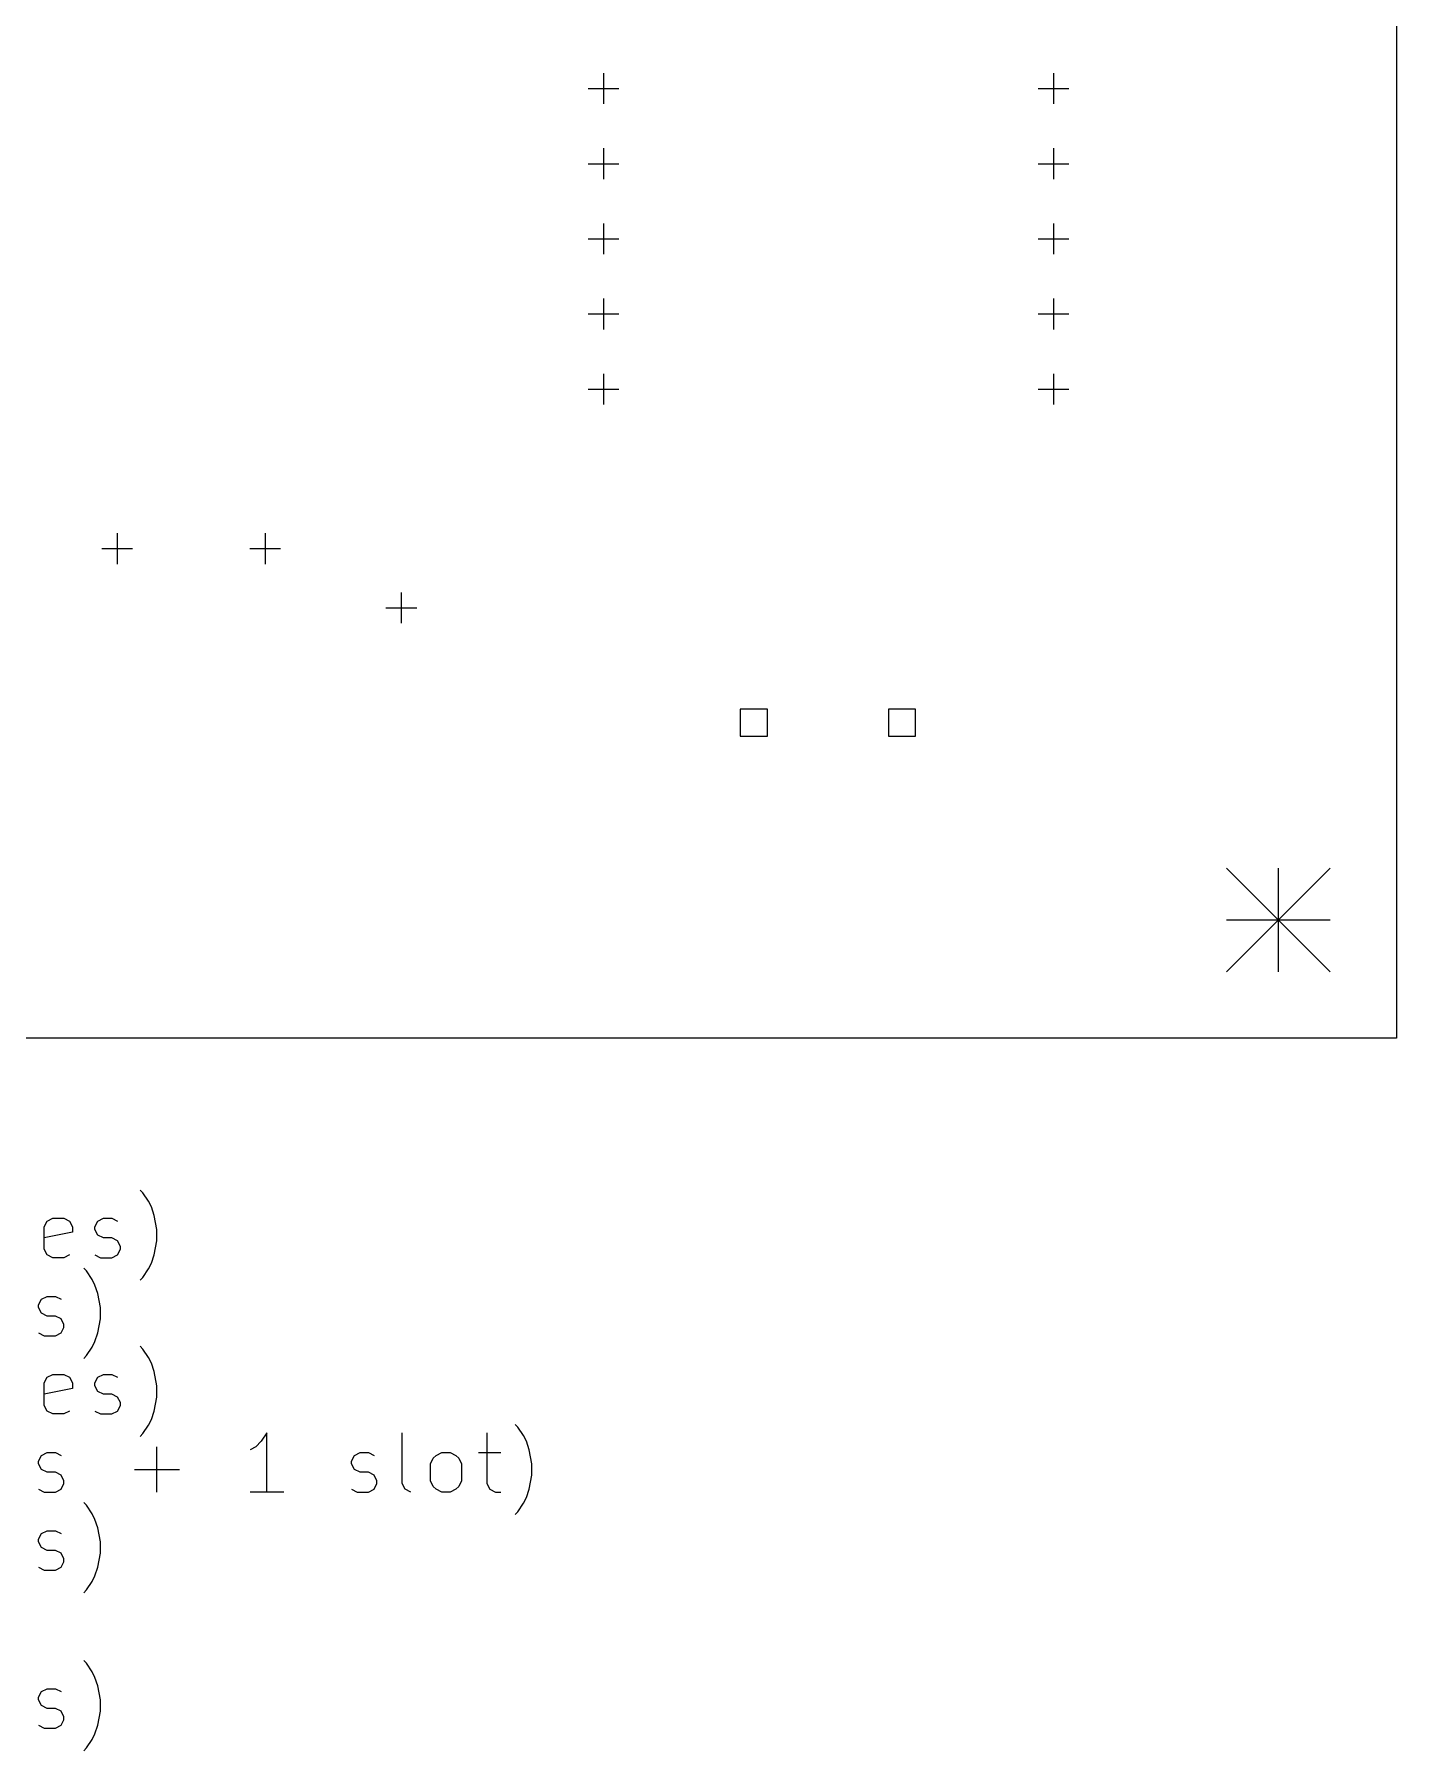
# Model space of a CAD drawing. Extents: x -2 to 92, y -24 to 92.
# Drawn here: x 46 to 92, y -24.1 to 33.9 of the extents above; entities that cross this region are included whole.
import ezdxf

# ---------------------------------------------------------------- set-up
doc = ezdxf.new("R2010")
doc.units = 0
doc.layers.add('BLACK', color=7, linetype='CONTINUOUS')

msp = doc.modelspace()

# ---------------------------------------------------------------- linework, layer by layer
at = {"layer": 'BLACK', "linetype": 'CONTINUOUS'}
for p, q in [((92, 92), (92, 0)), ((65.21, 32.62), (65.21, 31.58)), ((80.41, 32.62), (80.41, 31.58)), ((64.69, 32.1), (65.73, 32.1)), ((79.89, 32.1), (80.93, 32.1)), ((65.21, 30.08), (65.21, 29.04)), ((80.41, 30.08), (80.41, 29.04)), ((64.69, 29.56), (65.73, 29.56)), ((79.89, 29.56), (80.93, 29.56)), ((65.21, 27.54), (65.21, 26.5)), ((80.41, 27.54), (80.41, 26.5)), ((64.69, 27.02), (65.73, 27.02)), ((79.89, 27.02), (80.93, 27.02)), ((65.21, 25), (65.21, 23.96)), ((80.41, 25), (80.41, 23.96)), ((64.69, 24.48), (65.73, 24.48)), ((79.89, 24.48), (80.93, 24.48)), ((65.21, 22.46), (65.21, 21.42)), ((80.41, 22.46), (80.41, 21.42)), ((64.69, 21.94), (65.73, 21.94)), ((79.89, 21.94), (80.93, 21.94)), ((48.78, 17.07), (48.78, 16.03)), ((53.78, 17.07), (53.78, 16.03)), ((48.26, 16.55), (49.3, 16.55)), ((53.26, 16.55), (54.3, 16.55)), ((57.86, 14.55), (58.9, 14.55)), ((58.38, 15.07), (58.38, 14.03)), ((70.749624, 11.129624), (69.830376, 11.129624)), ((69.830376, 11.129624), (69.830376, 10.210376)), ((70.749624, 10.210376), (70.749624, 11.129624)), ((75.749624, 11.129624), (74.830376, 11.129624)), ((74.830376, 11.129624), (74.830376, 10.210376)), ((75.749624, 10.210376), (75.749624, 11.129624)), ((69.830376, 10.210376), (70.749624, 10.210376)), ((74.830376, 10.210376), (75.749624, 10.210376)), ((86.25, 5.75), (89.75, 2.25)), ((89.75, 5.75), (86.25, 2.25)), ((88, 5.75), (88, 2.25)), ((86.25, 4), (89.75, 4)), ((92, 0), (0, 0)), ((49.65063, -5.224361), (49.555392, -5.129123)), ((49.841106, -5.510076), (49.65063, -5.224361)), ((49.936344, -5.700552), (49.841106, -5.510076)), ((50.031582, -5.986266), (49.936344, -5.700552)), ((46.317296, -6.367219), (46.412534, -6.176742)), ((46.317296, -7.129123), (46.317296, -6.367219)), ((46.412534, -6.176742), (46.60301, -6.081504)), ((46.60301, -6.081504), (46.983963, -6.081504)), ((46.983963, -6.081504), (47.174439, -6.176742)), ((47.174439, -6.176742), (47.269677, -6.367219)), ((47.269677, -6.367219), (47.269677, -6.557695)), ((48.031582, -6.367219), (48.12682, -6.176742)), ((48.031582, -6.462457), (48.031582, -6.367219)), ((48.12682, -6.176742), (48.317296, -6.081504)), ((48.317296, -6.081504), (48.60301, -6.081504)), ((48.60301, -6.081504), (48.793487, -6.176742)), ((50.12682, -6.462457), (50.031582, -5.986266)), ((47.269677, -6.557695), (46.317296, -6.748171)), ((48.12682, -6.652933), (48.031582, -6.462457)), ((48.317296, -6.748171), (48.12682, -6.652933)), ((48.60301, -6.748171), (48.317296, -6.748171)), ((48.793487, -6.843409), (48.60301, -6.748171)), ((48.888725, -7.033885), (48.793487, -6.843409)), ((50.031582, -7.3196), (50.12682, -6.843409)), ((50.12682, -6.843409), (50.12682, -6.462457)), ((46.412534, -7.3196), (46.317296, -7.129123)), ((46.60301, -7.414838), (46.412534, -7.3196)), ((46.983963, -7.414838), (46.60301, -7.414838)), ((47.174439, -7.3196), (46.983963, -7.414838)), ((48.031582, -7.3196), (48.222058, -7.414838)), ((48.222058, -7.414838), (48.60301, -7.414838)), ((48.60301, -7.414838), (48.793487, -7.3196)), ((48.793487, -7.3196), (48.888725, -7.129123)), ((48.888725, -7.129123), (48.888725, -7.033885)), ((49.936344, -7.605314), (50.031582, -7.3196)), ((47.745868, -7.864361), (47.65063, -7.769123)), ((47.936344, -8.150076), (47.745868, -7.864361)), ((49.555392, -8.176742), (49.65063, -8.081504)), ((49.65063, -8.081504), (49.841106, -7.79579)), ((49.841106, -7.79579), (49.936344, -7.605314)), ((48.031582, -8.340552), (47.936344, -8.150076)), ((48.12682, -8.626266), (48.031582, -8.340552)), ((48.222058, -9.102457), (48.12682, -8.626266)), ((46.12682, -9.007219), (46.222058, -8.816742)), ((46.12682, -9.102457), (46.12682, -9.007219)), ((46.222058, -9.292933), (46.12682, -9.102457)), ((46.222058, -8.816742), (46.412534, -8.721504)), ((46.412534, -8.721504), (46.698248, -8.721504)), ((46.698248, -8.721504), (46.888725, -8.816742)), ((48.222058, -9.483409), (48.222058, -9.102457)), ((46.412534, -9.388171), (46.222058, -9.292933)), ((46.698248, -9.388171), (46.412534, -9.388171)), ((46.888725, -9.483409), (46.698248, -9.388171)), ((46.983963, -9.673885), (46.888725, -9.483409)), ((46.888725, -9.9596), (46.983963, -9.769123)), ((46.983963, -9.769123), (46.983963, -9.673885)), ((48.12682, -9.9596), (48.222058, -9.483409)), ((46.12682, -9.9596), (46.317296, -10.054838)), ((46.317296, -10.054838), (46.698248, -10.054838)), ((46.698248, -10.054838), (46.888725, -9.9596)), ((47.745868, -10.721504), (47.936344, -10.43579)), ((47.936344, -10.43579), (48.031582, -10.245314)), ((48.031582, -10.245314), (48.12682, -9.9596)), ((49.65063, -10.504361), (49.555392, -10.409123)), ((47.65063, -10.816742), (47.745868, -10.721504)), ((49.841106, -10.790076), (49.65063, -10.504361)), ((49.936344, -10.980552), (49.841106, -10.790076)), ((50.031582, -11.266266), (49.936344, -10.980552)), ((46.317296, -11.647219), (46.412534, -11.456742)), ((46.412534, -11.456742), (46.60301, -11.361504)), ((46.60301, -11.361504), (46.983963, -11.361504)), ((46.983963, -11.361504), (47.174439, -11.456742)), ((47.174439, -11.456742), (47.269677, -11.647219)), ((48.031582, -11.647219), (48.12682, -11.456742)), ((48.12682, -11.456742), (48.317296, -11.361504)), ((48.317296, -11.361504), (48.60301, -11.361504)), ((48.60301, -11.361504), (48.793487, -11.456742)), ((50.12682, -11.742457), (50.031582, -11.266266)), ((46.317296, -12.409123), (46.317296, -11.647219)), ((47.269677, -11.837695), (46.317296, -12.028171)), ((47.269677, -11.647219), (47.269677, -11.837695)), ((48.031582, -11.742457), (48.031582, -11.647219)), ((48.12682, -11.932933), (48.031582, -11.742457)), ((48.317296, -12.028171), (48.12682, -11.932933)), ((48.60301, -12.028171), (48.317296, -12.028171)), ((48.793487, -12.123409), (48.60301, -12.028171)), ((48.888725, -12.313885), (48.793487, -12.123409)), ((50.031582, -12.5996), (50.12682, -12.123409)), ((50.12682, -12.123409), (50.12682, -11.742457)), ((46.412534, -12.5996), (46.317296, -12.409123)), ((46.60301, -12.694838), (46.412534, -12.5996)), ((46.983963, -12.694838), (46.60301, -12.694838)), ((47.174439, -12.5996), (46.983963, -12.694838)), ((48.031582, -12.5996), (48.222058, -12.694838)), ((48.222058, -12.694838), (48.60301, -12.694838)), ((48.60301, -12.694838), (48.793487, -12.5996)), ((48.793487, -12.5996), (48.888725, -12.409123)), ((48.888725, -12.409123), (48.888725, -12.313885)), ((49.936344, -12.885314), (50.031582, -12.5996)), ((49.65063, -13.361504), (49.841106, -13.07579)), ((49.841106, -13.07579), (49.936344, -12.885314)), ((53.841106, -13.334838), (53.65063, -13.620552)), ((53.841106, -15.334838), (53.841106, -13.334838)), ((58.412536, -15.049123), (58.412536, -13.334838)), ((61.269679, -13.334838), (61.269679, -15.049123)), ((62.317298, -13.144361), (62.22206, -13.049123)), ((62.507774, -13.430076), (62.317298, -13.144361)), ((49.555392, -13.456742), (49.65063, -13.361504)), ((50.126821, -15.334838), (50.126821, -13.811028)), ((53.460154, -13.811028), (53.269678, -13.906266)), ((53.65063, -13.620552), (53.460154, -13.811028)), ((62.603012, -13.620552), (62.507774, -13.430076)), ((62.69825, -13.906266), (62.603012, -13.620552)), ((62.793488, -14.382457), (62.69825, -13.906266)), ((46.12682, -14.287219), (46.222058, -14.096742)), ((46.12682, -14.382457), (46.12682, -14.287219)), ((46.222058, -14.572933), (46.12682, -14.382457)), ((46.222058, -14.096742), (46.412534, -14.001504)), ((46.412534, -14.001504), (46.698248, -14.001504)), ((46.698248, -14.001504), (46.888725, -14.096742)), ((56.69825, -14.287219), (56.793488, -14.096742)), ((56.69825, -14.382457), (56.69825, -14.287219)), ((56.793488, -14.572933), (56.69825, -14.382457)), ((56.793488, -14.096742), (56.983964, -14.001504)), ((56.983964, -14.001504), (57.269678, -14.001504)), ((57.269678, -14.001504), (57.460155, -14.096742)), ((59.364917, -14.382457), (59.460155, -14.19198)), ((59.364917, -14.953885), (59.364917, -14.382457)), ((59.460155, -14.19198), (59.555393, -14.096742)), ((59.555393, -14.096742), (59.745869, -14.001504)), ((59.745869, -14.001504), (60.031584, -14.001504)), ((60.031584, -14.001504), (60.22206, -14.096742)), ((60.22206, -14.096742), (60.317298, -14.19198)), ((60.317298, -14.19198), (60.412536, -14.382457)), ((60.412536, -14.382457), (60.412536, -14.953885)), ((60.983965, -14.001504), (61.745869, -14.001504)), ((62.793488, -14.763409), (62.793488, -14.382457)), ((46.412534, -14.668171), (46.222058, -14.572933)), ((46.698248, -14.668171), (46.412534, -14.668171)), ((46.888725, -14.763409), (46.698248, -14.668171)), ((46.983963, -14.953885), (46.888725, -14.763409)), ((46.888725, -15.2396), (46.983963, -15.049123)), ((46.983963, -15.049123), (46.983963, -14.953885)), ((49.364916, -14.572933), (50.888726, -14.572933)), ((56.983964, -14.668171), (56.793488, -14.572933)), ((57.269678, -14.668171), (56.983964, -14.668171)), ((57.460155, -14.763409), (57.269678, -14.668171)), ((57.555393, -14.953885), (57.460155, -14.763409)), ((57.460155, -15.2396), (57.555393, -15.049123)), ((57.555393, -15.049123), (57.555393, -14.953885)), ((58.507774, -15.2396), (58.412536, -15.049123)), ((59.460155, -15.144361), (59.364917, -14.953885)), ((60.412536, -14.953885), (60.317298, -15.144361)), ((61.269679, -15.049123), (61.364917, -15.2396)), ((62.69825, -15.2396), (62.793488, -14.763409)), ((46.12682, -15.2396), (46.317296, -15.334838)), ((46.317296, -15.334838), (46.698248, -15.334838)), ((46.698248, -15.334838), (46.888725, -15.2396)), ((54.412535, -15.334838), (53.269678, -15.334838)), ((56.69825, -15.2396), (56.888726, -15.334838)), ((56.888726, -15.334838), (57.269678, -15.334838)), ((57.269678, -15.334838), (57.460155, -15.2396)), ((58.69825, -15.334838), (58.507774, -15.2396)), ((59.555393, -15.2396), (59.460155, -15.144361)), ((59.745869, -15.334838), (59.555393, -15.2396)), ((60.031584, -15.334838), (59.745869, -15.334838)), ((60.22206, -15.2396), (60.031584, -15.334838)), ((60.317298, -15.144361), (60.22206, -15.2396)), ((61.364917, -15.2396), (61.555393, -15.334838)), ((61.555393, -15.334838), (61.745869, -15.334838)), ((62.507774, -15.71579), (62.603012, -15.525314)), ((62.603012, -15.525314), (62.69825, -15.2396)), ((47.745868, -15.784361), (47.65063, -15.689123)), ((47.936344, -16.070076), (47.745868, -15.784361)), ((48.031582, -16.260552), (47.936344, -16.070076)), ((62.22206, -16.096742), (62.317298, -16.001504)), ((62.317298, -16.001504), (62.507774, -15.71579)), ((46.12682, -16.927219), (46.222058, -16.736742)), ((46.222058, -16.736742), (46.412534, -16.641504)), ((46.412534, -16.641504), (46.698248, -16.641504)), ((46.698248, -16.641504), (46.888725, -16.736742)), ((48.12682, -16.546266), (48.031582, -16.260552)), ((48.222058, -17.022457), (48.12682, -16.546266)), ((46.12682, -17.022457), (46.12682, -16.927219)), ((46.222058, -17.212933), (46.12682, -17.022457)), ((46.412534, -17.308171), (46.222058, -17.212933)), ((46.698248, -17.308171), (46.412534, -17.308171)), ((46.888725, -17.403409), (46.698248, -17.308171)), ((48.222058, -17.403409), (48.222058, -17.022457)), ((46.12682, -17.8796), (46.317296, -17.974838)), ((46.317296, -17.974838), (46.698248, -17.974838)), ((46.698248, -17.974838), (46.888725, -17.8796)), ((46.983963, -17.593885), (46.888725, -17.403409)), ((46.888725, -17.8796), (46.983963, -17.689123)), ((46.983963, -17.689123), (46.983963, -17.593885)), ((48.031582, -18.165314), (48.12682, -17.8796)), ((48.12682, -17.8796), (48.222058, -17.403409)), ((47.745868, -18.641504), (47.936344, -18.35579)), ((47.936344, -18.35579), (48.031582, -18.165314)), ((47.65063, -18.736742), (47.745868, -18.641504)), ((47.745868, -21.124361), (47.65063, -21.029123)), ((47.936344, -21.410076), (47.745868, -21.124361)), ((48.031582, -21.600552), (47.936344, -21.410076)), ((46.222058, -22.076742), (46.412534, -21.981504)), ((46.412534, -21.981504), (46.698248, -21.981504)), ((46.698248, -21.981504), (46.888725, -22.076742)), ((48.12682, -21.886266), (48.031582, -21.600552)), ((48.222058, -22.362457), (48.12682, -21.886266)), ((46.12682, -22.267219), (46.222058, -22.076742)), ((46.12682, -22.362457), (46.12682, -22.267219)), ((46.222058, -22.552933), (46.12682, -22.362457)), ((46.412534, -22.648171), (46.222058, -22.552933)), ((48.222058, -22.743409), (48.222058, -22.362457)), ((46.698248, -22.648171), (46.412534, -22.648171)), ((46.888725, -22.743409), (46.698248, -22.648171)), ((46.983963, -22.933885), (46.888725, -22.743409)), ((46.888725, -23.2196), (46.983963, -23.029123)), ((46.983963, -23.029123), (46.983963, -22.933885)), ((48.12682, -23.2196), (48.222058, -22.743409)), ((46.12682, -23.2196), (46.317296, -23.314838)), ((46.317296, -23.314838), (46.698248, -23.314838)), ((46.698248, -23.314838), (46.888725, -23.2196)), ((47.745868, -23.981504), (47.936344, -23.69579)), ((47.936344, -23.69579), (48.031582, -23.505314)), ((48.031582, -23.505314), (48.12682, -23.2196)), ((47.65063, -24.076742), (47.745868, -23.981504))]:
    msp.add_line(p, q, dxfattribs=at)

doc.saveas('drawing.dxf')
